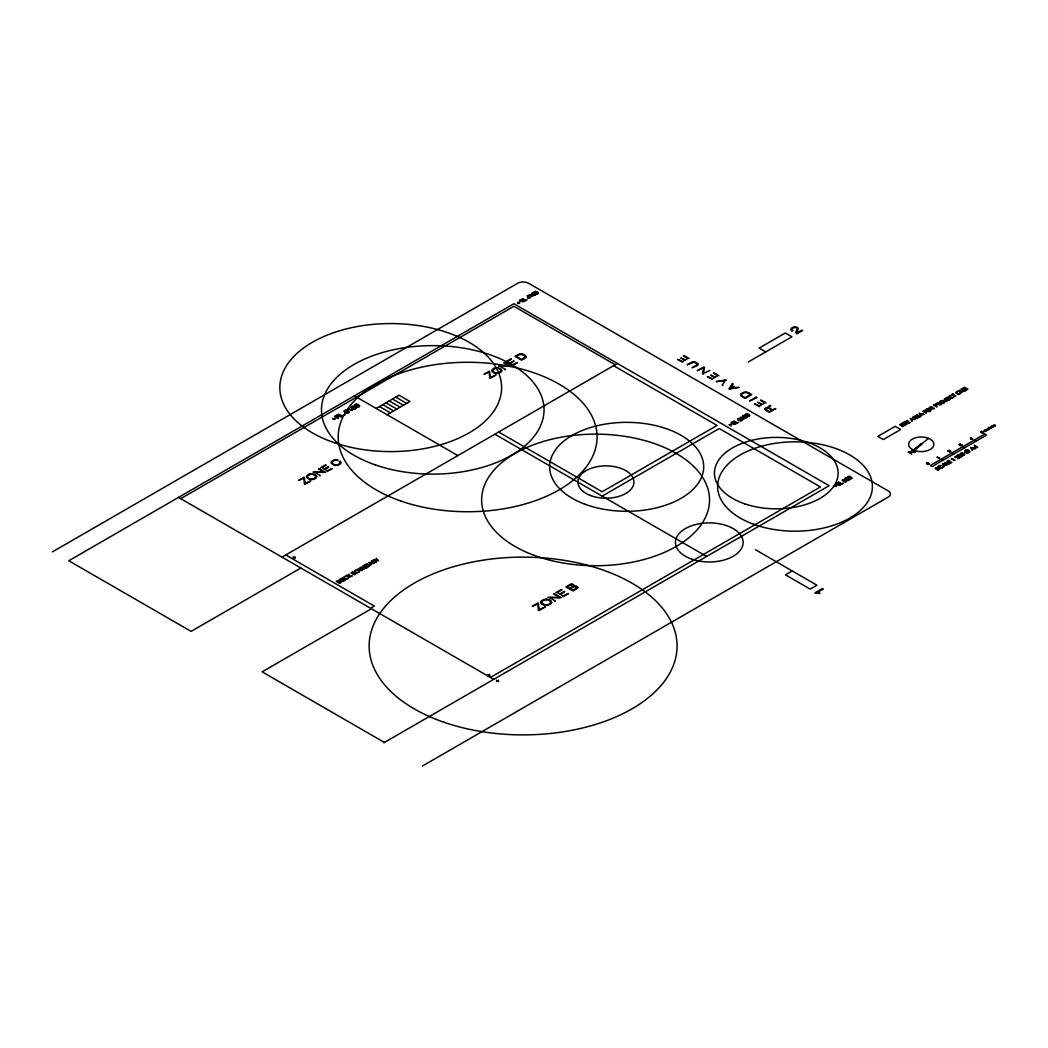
<?xml version="1.0" encoding="UTF-8"?>
<svg xmlns="http://www.w3.org/2000/svg" width="1048" height="1048" viewBox="0 0 1048 1048"><rect width="100%" height="100%" fill="white"/><g stroke="black" fill="none" stroke-linecap="round" stroke-linejoin="round"><path stroke-width="1.5" d="M926.733 463.478L929.039 463.74M842.723 480.194L844.151 479.788M961.553 456.26L961.435 455.906A3.052 1.769 0 0 0 959.745 454.911L958.304 455.068M964.186 454.74L964.068 454.387A3.052 1.769 0 0 0 962.378 453.391L960.924 453.574M534.087 292.051L535.201 291.409M958.92 444.627L960.636 444.116M348.63 408.903L347.792 409.558L349.22 409.113L352.364 410.489L348.604 408.786M938.615 466.688L938.628 466.609A2.738 1.585 0 0 0 938.602 467.198A1.926 1.113 0 0 0 940.567 467.998A2.109 1.218 0 0 0 942.558 466.727L943.056 466.674A3.236 1.873 0 0 1 942.964 467.303A3.72 2.148 0 0 1 942.283 467.866A2.502 1.441 0 0 1 940.384 468.338A2.45 1.415 0 0 1 938.065 466.884A2.528 1.454 0 0 1 939.886 465.548A1.755 1.009 0 0 1 940.986 465.469L940.894 465.731M936.702 405.131L936.519 405.38A3.799 2.201 0 0 1 936.074 405.681L935.877 405.799M929.039 463.91L928.174 464.277A2.253 1.297 0 0 1 926.799 463.465M522.611 300.462L522.625 300.435A2.934 1.69 0 0 1 522.048 300.907C528.585 301.038 520.869 302.793 519.376 300.435L520.28 299.911A3.734 2.148 0 0 1 520.791 299.649M338.687 415.873L337.561 415.257A2.424 1.402 0 0 0 336.591 415.65M842.265 480.102L844.636 479.656M932.484 407.593L932.432 407.672A2.934 1.69 0 0 1 931.855 408.117C938.366 408.222 930.794 409.978 929.222 407.62L929.877 407.24A6.878 3.969 0 0 1 930.349 406.991L930.441 406.952M743.307 416.135L743.307 416.108A1.454 0.838 0 0 0 743.477 416.567M745.927 414.615L745.94 414.602A1.454 0.838 0 0 0 746.097 415.047M847.976 477.102L848.801 476.63A1.664 0.956 0 0 1 849.561 476.709A3.812 2.201 0 0 1 850.321 477.089L850.583 477.22A3.904 2.253 0 0 1 851.238 477.678A2.424 1.402 0 0 1 851.304 477.914M947.405 400.899L946.698 401.332A1.598 0.917 0 0 1 945.964 401.41L945.872 401.201M961.632 445.046L959.942 445.531L960.728 445.714A1.546 0.891 0 0 0 961.907 445.046M985.71 429.903L988.107 430.007L985.854 429.457M993.045 425.396L994.434 425.029M989.692 429.051C986.889 430.807 986.299 427.021 989.312 429.143M993.661 426.759L991.382 426.85L992.443 425.855M995.574 425.619L993.871 426.143L995.115 425.789M797.58 330.225L797.279 330.88A18.052 10.428 0 0 0 796.847 331.993M949.619 451.583L949.75 451.308A2.148 1.244 0 0 0 949.907 450.902M983.312 432.523L981.845 432.994L982.579 433.112A1.441 0.838 0 0 0 983.64 432.431L982.579 431.763A1.533 0.891 0 0 0 981.793 431.999M342.211 579.845L342.264 579.78A1.886 1.087 0 0 1 341.648 580.33C348.211 580.461 340.574 582.19 339.041 579.845L339.932 579.321A3.734 2.148 0 0 1 340.456 579.059A1.454 0.838 0 0 1 341.203 578.968L342.264 579.518M538.318 293.191L538.331 293.165A2.345 1.362 0 0 0 538.148 292.641M844.924 478.504L844.885 478.569A3.354 1.939 0 0 0 847.989 480.298L847.976 480.351M847.518 477.05L847.531 477.023A3.354 1.939 0 0 0 850.609 478.779L850.662 478.818M849.116 479.722L849.129 479.683A1.808 1.048 0 0 0 848.985 479.132M851.736 478.202L851.762 478.163A1.808 1.048 0 0 0 851.618 477.613M937.384 469.727L937.253 469.976A2.227 1.284 0 0 0 938.261 470.028A1.506 0.878 0 0 0 939.336 469.281M531.965 293.492L533.642 293.309A4.244 2.45 0 0 1 535.148 294.213L535.24 294.436M534.598 291.973L536.275 291.789A4.244 2.45 0 0 1 537.768 292.706M535.135 294.816L534.375 295.117A1.598 0.93 0 0 1 533.707 295.051M537.729 293.335L537.008 293.597A1.598 0.93 0 0 1 536.34 293.532M743.386 415.977L744.132 415.663M746.019 414.458L746.765 414.143M845.435 478.464L846.181 478.137M848.579 479.827L847.243 480.023A3.288 1.899 0 0 1 845.54 479.001M851.251 478.255L849.915 478.517A3.288 1.899 0 0 1 848.173 477.495M961.461 456.417L960.767 456.731A1.454 0.838 0 0 1 959.981 456.64A3.131 1.808 0 0 1 959.274 456.312L958.868 456.09A3.131 1.808 0 0 1 958.291 455.684L958.239 455.579M964.095 454.898L963.387 455.212A1.454 0.838 0 0 1 962.601 455.12M576.466 587.98L576.518 587.928A1.546 0.891 0 0 0 576.649 587.64L574.383 586.474L570.282 588.596L572.968 590.142L575.588 588.622A5.07 2.921 0 0 0 576.492 587.994M899.957 424.519L900.73 424.126A3.668 2.122 0 0 1 901.28 424.099L901.555 424.388A1.913 1.1 0 0 0 900.913 424.375L900.795 424.401M935.222 468.102L935.261 468.063A2.135 1.231 0 0 1 935.943 467.605A2.581 1.493 0 0 1 936.886 467.631L936.886 467.893A1.86 1.074 0 0 0 936.205 467.88L936.205 467.893M987.635 428.619L988.985 428.436L987.661 429.038M991.591 426.339L992.954 426.143L991.644 426.759M734.032 422.986L734.006 422.999A3.603 2.083 0 0 1 733.482 423.405C739.901 423.575 732.356 425.265 730.81 422.92L731.452 422.554A6.878 3.969 0 0 1 731.936 422.305L732.067 422.239M915.782 417.314L915.755 417.327A3.603 2.083 0 0 1 915.258 417.707C921.677 417.877 914.131 419.567 912.585 417.235L913.227 416.855A6.878 3.969 0 0 1 913.712 416.606L913.843 416.541M959.326 444.418L960.4 444.247M937.187 457.426L939.466 458.146L937.135 457.02M993.255 426.864L991.893 426.968L993.373 426.117A1.624 0.943 0 0 0 992.482 425.789M921.061 443.907L914.105 449.579L914.839 449.893L921.847 444.195L921.061 443.907L914.472 449.736M914.053 450.077L928.489 438.392M769.258 406.952L770.044 406.388A6.406 3.707 0 0 0 770.765 405.864L770.084 405.393A5.751 3.314 0 0 1 769.193 406.113M308.571 475.242L308.426 475.334A3.655 2.109 0 0 0 307.549 476.657M314.767 478.084L314.898 477.993A4.022 2.319 0 0 0 315.173 475.635A4.022 2.319 0 0 0 311.649 474.403M500.04 372.079L500.184 371.974A4.022 2.319 0 0 0 498.114 368.49A4.022 2.319 0 0 0 492.888 370.664M981.78 432.287L983.26 432.182M769.219 406.126L768.577 406.559A2.934 1.69 0 0 0 767.883 407.24A1.808 1.048 0 0 0 768.38 407.842A2.424 1.402 0 0 0 766.861 407.672A2.515 1.454 0 0 0 764.922 409.244M903.337 426.078L901.935 426.471A2.279 1.31 0 0 0 902.904 426.497L904.005 425.789L902.996 425.056A5.004 2.882 0 0 0 901.883 425.069L901.018 425.108M967.92 452.16L967.173 452.369A1.611 0.93 0 0 1 965.915 451.57L966.675 450.85A1.782 1.022 0 0 1 967.068 450.837L968.418 451.544M523.62 358.259L521.59 359.438L516.297 356.372L519.716 354.565L522.153 354.486M931.62 407.895L930.428 407.305A2.345 1.349 0 0 1 930.991 407.069L931.03 407.056M935.812 405.471L935.851 405.445A2.292 1.323 0 0 0 936.205 405.196M938.628 403.847L938.667 403.821A2.201 1.271 0 0 0 938.942 403.637M52.4 551.89L517.673 283.261A7.703 4.441 0 0 1 528.559 283.261L888.141 490.87A7.69 4.441 0 0 1 890.328 494.014A7.467 4.31 0 0 1 888.141 497.145L422.409 766.036M517.489 303.501L519.651 302.243M180.728 498.665L513.939 306.291L615.202 364.756M338.439 414.117L342.303 415.873L345.08 414.707L342.264 416.318M336.539 415.637L335.203 416.41L336.683 417.261L338.072 416.462M332.897 419.541L335.072 418.296M376.206 408.445L399.078 395.24L409.951 401.528L387.079 414.733M313.024 472.072L324.33 472.36L318.422 468.954L319.064 468.587L325.614 472.36L314.361 472.098L320.216 475.478L319.575 475.858M320.596 467.709L325.614 464.801L326.256 465.181L321.933 467.683L324.186 468.98L328.194 466.674L328.849 467.041L324.828 469.36L327.225 470.735L332.164 468.587L327.133 471.482M498.311 366.066L509.564 366.328L503.708 362.949L504.35 362.569L510.9 366.355L499.647 366.093L505.503 369.472L504.861 369.839M339.408 461.579L340.089 461.186A4.559 2.633 0 0 1 340.954 462.823A4.808 2.777 0 0 1 336.133 465.364M305.047 484.241L310.719 480.966L305.191 483.416L304.169 477.181L298.732 480.325L303.946 478.058L304.405 483.862M490.333 378.223L496.005 374.948L490.464 377.398L489.455 371.175L484.006 374.319L489.18 372.027L489.678 377.856M512.42 365.477L517.45 362.569L512.511 364.73L510.062 363.315L514.083 360.997L509.472 362.975L507.166 361.639L511.49 359.137L510.9 358.796L505.87 361.691L511.49 364.783M523.948 358.822L521.59 360.171L515.04 356.399L517.398 355.036A8.397 4.847 0 0 1 520.607 353.674M281.991 557.13L617.416 363.473M293.021 558.165L295.182 556.92M300.855 568.016L191.103 631.381L68.775 560.759L513.939 303.737L829.112 485.709L383.948 742.718M691.745 362.896L687.095 364.835L691.863 362.136A3.17 1.821 0 0 1 693.684 361.756M696.134 365.425L692.112 367.743L696.907 365.713A3.668 2.122 0 0 0 698.217 364.232M360.839 567.243L365.595 567.387C356.333 562.056 375.354 570.675 361.953 567.518L364.115 569.143M364.992 564.859L364.298 565.252L367.573 567.138L368.634 566.536A2.961 1.716 0 0 0 369.394 565.894A2.279 1.31 0 0 0 369.381 565.252A2.568 1.48 0 0 0 366.093 564.204A7.572 4.362 0 0 0 365.005 564.859M341.347 580.16L339.683 579.845L340.351 579.452A2.292 1.323 0 0 1 340.783 579.243M797.07 332.858L801.772 330.146L802.558 330.605L797.017 333.788A3.589 2.07 0 0 1 796.113 333.081A4.441 2.554 0 0 1 795.812 332.216A4.389 2.541 0 0 1 795.864 331.862L796.794 329.779A7.257 4.192 0 0 0 797.135 328.849A2.03 1.179 0 0 0 797.017 328.312L797.017 328.312A2.79 1.611 0 0 0 794.843 327.382M748.233 362.019L791.908 336.801L785.306 332.989L759.171 348.093L765.76 351.892M602.155 496.136L719.229 428.54L820.401 486.953L490.425 677.466M738.041 419.921L738.408 418.807L739.94 418.99M730.063 425.265L731.177 424.637M547.737 597.36L559.96 597.648L553.593 593.98L554.287 593.574L561.348 597.648L549.165 597.386L555.492 601.028L554.798 601.434M555.951 592.618L561.387 589.474L562.029 589.854L557.326 592.565L559.815 594.006L564.151 591.504L564.807 591.871L560.47 594.373L563.09 595.893L568.448 593.548L562.999 596.692M539.026 610.539L545.248 606.949L539.248 609.609L538.2 602.875L532.24 606.307L537.821 603.831L538.331 610.133M902.8 422.868L904.607 421.833L904.188 422.449L907.136 424.152L903.127 423.065M951.505 394.755L953.3 393.721L952.881 394.336L955.828 396.039L951.82 394.952M959.287 390.262L964.095 390.419C954.492 384.839 973.789 393.825 960.44 390.55L962.562 392.149M935.733 405.511L934.069 405.196L934.672 404.856A1.546 0.891 0 0 1 935.222 404.633M938.536 403.886L936.886 403.572L937.475 403.231A1.441 0.838 0 0 1 938.025 403.008M935.733 405.89L937.017 406.899L933.427 405.196L934.069 404.829A7.546 4.362 0 0 1 934.567 404.567L934.711 404.502M487.661 675.659L489.875 674.375M837.784 484.215L836.121 483.888L836.802 483.508A2.201 1.271 0 0 1 837.221 483.298M496.464 681.488L498.625 680.231M834.051 486.586L836.265 485.303M907.974 452.16L914.563 452.343L911.472 450.129L915.297 452.343L908.76 452.186L911.799 454.374M981.701 432.641L980.509 431.946L981.753 431.239L980.876 431.946L981.426 432.431M949.567 452.317L950.942 451.308M955.553 457.531L956.614 456.26A1.808 1.048 0 0 1 957.597 456.64L957.518 456.692M792.183 570.924L785.45 574.815L810.17 589.081L816.903 585.19L755.569 549.781M844.072 480.482L842.841 480.456M960.728 444.601L961.972 445.046M967.749 451.989L966.348 451.675L967.487 451.164A1.834 1.061 0 0 1 967.907 451.478M493.909 368.451L494.119 368.359A5.633 3.249 0 0 0 491.709 370.625M937.449 402.904L937.357 402.956A6.878 3.969 0 0 0 936.886 403.205L936.231 403.572C937.75 405.93 945.427 404.174 938.916 404.056M338.949 581.85L338.832 581.902A4.991 2.882 0 0 0 338.439 582.099L339.958 582.714A2.489 1.441 0 0 0 340.417 582.347M353.517 573.426L353.595 573.387A4.454 2.568 0 0 0 353.15 573.61L354.669 574.225A1.716 0.983 0 0 0 355.036 573.95M993.871 425.554L995.024 425.161M309.239 474.194L308.636 474.469A7.978 4.611 0 0 0 307.863 474.914L307.693 475.032A4.572 2.633 0 0 0 306.579 476.814A4.244 2.45 0 0 0 307.405 478.032L308.033 478.504A8.594 4.965 0 0 0 308.649 478.844L309.278 479.132A4.244 2.45 0 0 0 311.649 479.591M934.855 404.423L935.877 404.371M520.804 299.663L521.55 299.558A1.349 0.773 0 0 1 522.297 299.793M937.672 402.799L938.405 402.694A1.402 0.812 0 0 1 939.178 402.93M914.013 416.462L915.808 416.908M966.204 450.155L967.042 450.051A1.899 1.1 0 0 1 967.867 450.103A1.86 1.074 0 0 1 968.418 450.339L968.47 450.352A2.057 1.192 0 0 1 969.046 450.876L969.033 450.915A2.306 1.336 0 0 1 969.033 451.452M339.08 581.784L340.286 581.837M845.435 481.595C847.884 480.194 842.238 480.233 844.898 481.661M353.792 573.295L354.971 573.387M361.508 570.295L361.573 570.269A1.31 0.76 0 0 0 361.927 570.164M521.288 299.82L521.131 299.846A1.834 1.061 0 0 0 520.751 300.029L520.031 300.435L521.812 300.684A1.415 0.825 0 0 0 522.101 300.501M845.985 477.914L846.037 477.901A3.603 2.083 0 0 1 848.762 479.172M747.63 416.266A2.175 1.258 0 0 0 748.508 416.344L749.687 415.336L747.591 413.986A1.376 0.799 0 0 0 746.661 413.908A1.598 0.93 0 0 0 745.508 414.576M935.327 404.607L936.702 404.96M361.193 570.335L360.577 570.23M748.469 416.082L747.774 416.004A3.118 1.795 0 0 1 746.163 415.034M745.835 417.602L745.272 417.562A3.118 1.795 0 0 1 743.53 416.554M936.427 468.639L937.2 468.561A5.004 2.882 0 0 1 938.314 468.548L938.419 468.574A2.489 1.441 0 0 1 939.021 468.731M960.767 456.98L961.92 456.312A1.703 0.983 0 0 0 961.815 455.749M532.567 292.929L531.467 293.532A3.105 1.795 0 0 0 534.559 295.274M347.792 411.261L348.853 412.1L345.958 412.807A2.345 1.349 0 0 0 347.32 413.187A2.554 1.467 0 0 0 349.39 411.916A1.559 0.904 0 0 0 348.224 410.947M345.958 410.358L347.019 410.934A3.026 1.742 0 0 1 346.299 411.523L346.6 411.799A4.795 2.764 0 0 1 347.766 411.235M901.346 425.37L901.843 425.344A2.908 1.677 0 0 1 902.904 425.318L903.232 425.423M936.309 468.901L936.65 468.888A7.663 4.428 0 0 1 937.109 468.875A5.201 3 0 0 1 938.052 468.823L938.484 468.901M985.212 430.139L985.238 430.139A1.336 0.773 0 0 1 985.67 430.309L986.862 430.728L985.854 430.125M900.926 425.383L900.035 425.095M746.936 414.156L746.988 414.156A1.795 1.035 0 0 1 747.512 414.235A3.288 1.899 0 0 1 749.137 415.218A2.424 1.402 0 0 1 749.268 415.427M958.868 391.533L958.92 391.533A2.004 1.153 0 0 1 960.413 392.79A2.004 1.153 0 0 1 958.462 393.812A1.782 1.035 0 0 1 957.099 393.445A1.795 1.035 0 0 1 956.536 392.961M767.739 408.157L768.263 408.262A5.45 3.144 0 0 1 769.337 408.772L771.747 410.148L769.258 411.589L766.913 410.226M373.9 559.711L378.551 560.811L376.298 558.335L376.429 559.789L374.267 559.501M338.203 580.749L337.718 580.749A2.044 1.179 0 0 0 337.024 581.011L336.264 581.444L339.539 583.33L340.469 582.793A1.769 1.022 0 0 0 340.98 582.19M354.931 573.007L354.905 572.994A1.467 0.852 0 0 1 355.167 574.304L354.25 574.841L350.975 572.942L351.722 572.522A2.044 1.179 0 0 1 352.285 572.26M985.526 430.007L984.701 430.112A2.004 1.166 0 0 0 984.269 430.401M949.423 450.64L948.768 450.391L949.776 450.588M338.439 581.09L338.046 580.985A1.362 0.786 0 0 0 337.338 581.208L338.242 581.85A2.345 1.349 0 0 0 338.517 581.666M990.308 428.396L988.526 427.374L990.373 428.226M695.702 362.844L694.47 362.385A1.703 0.983 0 0 0 693.828 362.333M353.15 572.601L352.626 572.496A1.716 0.983 0 0 0 352.01 572.745L352.94 573.348A2.214 1.271 0 0 0 353.228 573.177M961.553 444.824L960.964 444.666A2.345 1.349 0 0 0 960.387 444.889L960.165 444.811A1.441 0.838 0 0 0 960.466 444.588M964.645 387.171L963.4 388.258L966.308 388.127L964.736 389.031L966.02 389.777L967.92 389.057L966.02 390.157L962.745 388.258M947.353 397.153L946.108 398.253L948.964 398.135L947.444 399.013L948.728 399.76L950.575 399.078L948.728 400.139L945.453 398.253M990.281 427.217L991.618 427.99L990.609 427.401M984.282 430.728L985.579 431.475L984.609 430.911M792.091 330.841L792.878 330.434A2.934 1.69 0 0 1 791.895 329.269M924.428 410.384L923.458 411.314L926.091 411.34L924.795 412.087L926.419 413.017L922.816 411.314M973.815 440.343L975.662 441.404M917.288 414.51L916.083 415.584L918.939 415.466L917.419 416.357L918.716 417.091L920.563 416.41L918.716 417.471L915.441 415.584M962.889 446.644L964.736 447.719M907.044 420.418L905.8 421.519L906.821 422.095L908.38 421.191L907.136 422.292L908.433 423.038L910.319 422.318L908.433 423.405L905.158 421.519M952.003 452.933L953.85 453.994M951.82 458.526L955.055 460.386L951.178 458.893M948.689 460.334L947.484 461.395L948.505 461.985L950.025 461.107L948.82 462.168L950.064 462.889L951.912 462.194L950.064 463.255L946.842 461.395M941.13 459.207L942.964 460.282M944.955 462.482L947.903 464.199L949.423 463.635L947.864 464.539L944.628 462.679M689.125 358.495L684.095 355.599L683.493 355.94L687.881 358.468L685.484 359.857L680.768 357.892L684.829 360.224L682.575 361.534L677.598 359.346L682.615 362.254M709.824 370.455L703.326 373.468L704.61 367.442L703.784 366.97L697.287 370.717L703.732 367.691L702.488 373.73L703.326 374.202M718.954 375.721L713.924 372.826L713.334 373.167L717.71 375.695L715.312 377.084L710.61 375.119L714.67 377.45L712.404 378.76L707.426 376.573L712.457 379.481M726.474 380.07L716.19 381.629L725.504 380.149L722.177 385.101L722.871 385.494M749.294 393.236L751.691 394.624L745.194 398.384L742.796 396.996A12.55 7.244 0 0 1 741.198 395.947M766.036 402.904L761.005 400.009L760.416 400.349L764.791 402.877L762.394 404.266L757.691 402.288L761.752 404.633L759.486 405.943L754.508 403.755L759.538 406.663M529.528 294.58L532.803 296.466L528.873 294.947M740.949 417.065L744.224 418.964L740.307 417.445M522.559 298.601L525.52 300.304L527.079 299.767L525.52 300.671L522.245 298.785M733.993 421.086L736.94 422.789L738.513 422.265L736.94 423.169L733.665 421.27M838.662 482.054L841.61 483.757L843.182 483.233L841.61 484.137L838.335 482.237M517.489 302.269L519.651 303.527M728.963 424.637L731.124 425.881M834.103 485.329L836.265 486.586M613.591 365.686L717.068 425.436L602.155 491.774L498.678 432.038M494.892 434.213L706.601 556.436M395.803 397.126L406.676 403.414M392.528 399.013L403.401 405.301M389.253 400.912L400.139 407.187M385.978 402.799L396.865 409.087M382.756 404.659L393.629 410.947M379.481 406.559L390.354 412.833M354.394 395.856L457.871 455.592M332.897 418.27L335.072 419.514M347.15 575.156L348.355 575.85L348.905 574.147L348.761 575.876L352.272 575.981L348.905 576.164L350.098 577.238L346.822 575.339M293.06 556.92L295.222 558.165M285.776 554.955L374.306 606.058L370.534 608.246L178.514 497.394M487.661 674.375L489.875 675.659M496.503 680.231L498.678 681.488M493.7 679.353L371.411 608.757L262.118 671.847L384.406 742.456M946.619 400.349L944.209 398.961L946.986 400.192A4.624 2.672 0 0 1 947.353 400.428L947.366 400.454M935.445 468.666L935.471 468.679A1.389 0.799 0 0 0 936.139 468.915M550.357 600.439L550.541 600.556A5.175 2.987 0 0 1 551.733 602.312A5.306 3.065 0 0 1 550.344 604.185L550.161 604.316A8.685 5.017 0 0 1 549.506 604.683L548.825 604.984A4.991 2.882 0 0 1 546.218 605.482A5.306 3.065 0 0 1 542.982 604.696A6.039 3.485 0 0 1 540.598 602.325M842.409 480.56L843.09 480.836A1.362 0.786 0 0 0 843.863 480.757A1.585 0.917 0 0 0 843.627 481.307A1.677 0.969 0 0 0 844.963 481.975A1.572 0.904 0 0 0 846.588 480.94M339.041 581.155L339.08 581.195A1.572 0.904 0 0 0 338.255 580.684M353.792 572.706L353.779 572.693A1.389 0.799 0 0 0 352.298 572.156M767.739 408.209A1.755 1.009 0 0 0 765.813 409.27L765.957 409.519M374.542 560.89L373.586 560.326A1.454 0.838 0 0 0 372.734 560.431A3.734 2.148 0 0 0 372.223 560.693L371.32 561.204C372.852 563.549 380.424 561.846 373.992 561.689A2.083 1.205 0 0 0 374.503 561.23M740.032 419.148L740.071 419.213A3.616 2.083 0 0 1 740.124 419.462L740.216 421.27L742.469 419.973L740.622 420.667L740.543 419.423A3.799 2.188 0 0 0 740.464 419.017M358.77 571.108L358.835 571.592A1.886 1.087 0 0 1 356.923 572.509A1.991 1.153 0 0 1 354.945 571.553A1.991 1.153 0 0 1 356.359 570.282A1.952 1.127 0 0 1 358.953 571.134M734.045 422.632L732.971 422.043A1.454 0.838 0 0 0 732.225 422.148M968.81 450.902L968.797 450.876A1.677 0.969 0 0 0 966.99 450.155A2.568 1.48 0 0 0 965.051 451.151M932.471 407.344L931.449 406.742A1.454 0.838 0 0 0 930.65 406.834M957.584 456.928L957.728 458.841L959.942 457.557L958.134 458.277L958.055 457.085A5.24 3.026 0 0 0 957.924 456.601A1.454 0.838 0 0 0 955.187 456.889M373.049 560.601A2.201 1.271 0 0 0 372.656 560.824L371.961 561.204L373.625 561.518A1.441 0.838 0 0 0 373.913 561.309M360.46 570.505A2.843 1.638 0 0 1 359.726 570.138L357.761 569.038L360.145 570.033A2.83 1.638 0 0 0 360.433 570.191M360.512 570.453A1.467 0.852 0 0 0 362.503 569.378A4.323 2.489 0 0 0 361.861 568.894L359.595 567.964L361.678 569.169A2.738 1.585 0 0 1 361.953 569.339M356.792 569.955A2.528 1.454 0 0 0 354.538 571.75A2.41 1.389 0 0 0 357.211 572.798A2.41 1.389 0 0 0 359.268 571.33A2.41 1.389 0 0 0 356.909 570.033M343.796 577.553A2.528 1.454 0 0 1 345.552 576.217A1.755 1.009 0 0 1 346.639 576.138L346.534 576.374A2.554 1.48 0 0 0 345.617 576.439A2.096 1.205 0 0 0 344.307 577.291L344.281 577.317A2.738 1.585 0 0 0 344.268 577.867M343.731 577.553A2.515 1.454 0 0 0 346.05 578.994A2.476 1.428 0 0 0 347.91 578.522A3.275 1.899 0 0 0 348.643 577.985L348.643 577.933A3.092 1.782 0 0 0 348.774 577.343L348.303 577.369A2.122 1.218 0 0 1 347.137 578.614A2.122 1.218 0 0 1 344.726 578.417M344.792 578.378A2.358 1.362 0 0 1 344.307 577.867M341.635 579.937A1.441 0.838 0 0 1 341.334 580.16M341.045 582.177A1.415 0.812 0 0 0 340.233 581.496L340.063 581.457A1.467 0.852 0 0 0 339.631 581.404L339.513 581.43A2.122 1.231 0 0 0 339.028 581.535M957.924 391.507A2.083 1.205 0 0 0 956.47 392.345A1.952 1.127 0 0 0 956.588 392.948M958.029 391.284A2.397 1.389 0 0 1 960.846 392.686M958.409 391.231A2.646 1.533 0 0 0 956.117 392.293A2.397 1.389 0 0 0 958.422 394.035A2.568 1.48 0 0 0 960.977 392.659M949.252 397.886A2.738 1.585 0 0 1 950.562 395.463A3.105 1.795 0 0 1 951.636 395.371L951.636 395.633A2.03 1.179 0 0 0 950.719 395.699M950.995 398.135A2.541 1.467 0 0 1 949.436 397.677M951.086 398.266A2.502 1.441 0 0 0 952.96 397.781A2.541 1.467 0 0 0 953.654 397.218A2.03 1.166 0 0 0 953.759 396.603L953.339 396.629A2.345 1.349 0 0 1 951.27 398.004A2.135 1.231 0 0 1 949.318 397.087A1.716 0.983 0 0 1 949.357 396.511M949.318 396.511A2.214 1.284 0 0 1 950.733 395.738M940.331 401.659A2.083 1.205 0 0 1 941.785 400.821M941.825 400.886A1.376 0.799 0 0 1 942.781 400.86A2.004 1.153 0 0 1 944.209 401.685M944.274 401.672A1.952 1.127 0 0 1 942.218 403.008M940.515 402.262A1.952 1.127 0 0 1 940.423 401.672M942.322 403.1A1.782 1.035 0 0 1 940.96 402.76A1.795 1.035 0 0 1 940.397 402.275M939.925 402.327A3.183 1.847 0 0 1 939.925 401.698L939.925 401.607A2.777 1.598 0 0 1 942.322 400.546A2.45 1.415 0 0 1 944.772 401.947A2.581 1.493 0 0 1 942.335 403.428A2.581 1.493 0 0 1 940.03 402.314M939.519 402.838A1.847 1.074 0 0 1 938.995 404.109M928.816 408.93A1.376 0.799 0 0 0 927.847 408.956A1.886 1.087 0 0 0 926.458 410.292A2.017 1.166 0 0 0 928.345 411.222A2.017 1.166 0 0 0 930.297 410.305L930.297 410.279A2.306 1.336 0 0 0 930.297 409.742A2.017 1.166 0 0 0 928.882 408.864M914.38 416.659A1.716 0.983 0 0 0 913.79 416.921L915.009 417.484A2.292 1.323 0 0 0 915.363 417.235M965.077 451.151A2.214 1.284 0 0 0 967.789 452.697A2.489 1.441 0 0 0 968.771 452.291L968.837 452.264A2.594 1.506 0 0 0 969.452 451.361L969.623 451.23A2.987 1.729 0 0 1 969.61 451.845M966.177 450.116A2.384 1.376 0 0 0 964.867 451.112A3.039 1.755 0 0 0 964.854 451.806A2.856 1.651 0 0 0 966.636 452.88A3.039 1.755 0 0 0 967.867 452.815A2.581 1.493 0 0 0 969.662 451.858M960.911 454.164A3.131 1.808 0 0 0 961.514 454.557L961.894 454.806A3.131 1.808 0 0 0 962.588 455.133M964.435 454.229A1.703 0.983 0 0 1 964.553 454.793L963.544 455.435A3.105 1.795 0 0 1 960.322 453.705A1.323 0.76 0 0 1 962.444 453.142A4.244 2.45 0 0 1 964.37 454.243M960.767 456.915A3.157 1.821 0 0 1 957.662 455.225M961.736 455.762A4.244 2.45 0 0 0 959.824 454.662A1.376 0.799 0 0 0 957.728 455.225M955.58 457.518A2.148 1.231 0 0 1 955.055 456.902M938.432 466.478A2.109 1.218 0 0 1 939.768 465.666M939.846 465.849A1.926 1.113 0 0 1 940.829 465.81M938.628 469.661A1.31 0.76 0 0 1 937.41 469.701M994.146 425.671A3.354 1.939 0 0 1 993.609 425.829M851.88 478.268A2.253 1.297 0 0 1 850.714 478.91M851.395 477.652A3.603 2.083 0 0 0 848.71 476.277L848.618 476.395A2.253 1.297 0 0 0 847.4 476.984M846.221 478.071A2.817 1.624 0 0 1 847.675 478.609L847.963 478.74A3.904 2.253 0 0 1 848.618 479.198A2.424 1.402 0 0 1 848.684 479.421M849.247 479.748A2.253 1.297 0 0 1 848.16 480.429M844.767 478.464A2.253 1.297 0 0 1 845.933 477.836M844.701 480.259A1.376 0.799 0 0 1 846.705 480.94M838.701 483.94A3.865 2.227 0 0 1 838.164 484.373C844.583 484.543 837.025 486.233 835.479 483.888L836.383 483.377A3.734 2.148 0 0 1 836.894 483.115A1.454 0.838 0 0 1 837.653 483.023M837.666 482.958A1.349 0.773 0 0 1 838.688 483.573M749.53 415.689A1.703 0.983 0 0 1 748.613 416.213M747.696 416.161A3.707 2.135 0 0 1 745.39 414.576M744.355 415.689A1.795 1.035 0 0 1 744.879 415.755A3.904 2.253 0 0 1 745.665 416.135L745.914 416.266A3.904 2.253 0 0 1 746.569 416.711A2.424 1.402 0 0 1 746.635 416.947M746.896 417.209A1.703 0.983 0 0 1 745.98 417.733M742.757 416.095A3.707 2.135 0 0 0 745.062 417.68A2.175 1.258 0 0 0 745.875 417.864L747.054 416.816L744.958 415.493A1.376 0.799 0 0 0 744.041 415.427A1.598 0.93 0 0 0 742.875 416.095M737.713 419.279A1.493 0.865 0 0 1 740.609 418.977M738.002 419.934A2.004 1.153 0 0 1 737.596 419.279M732.604 422.357A1.716 0.983 0 0 0 732.015 422.619L733.233 423.182A2.292 1.323 0 0 0 733.587 422.934M693.684 361.822A4.755 2.751 0 0 1 697.889 364.232M691.798 362.922A2.934 1.69 0 0 1 693.815 362.281M695.689 362.844A6.065 3.498 0 0 1 696.776 363.538L696.959 363.774A1.782 1.035 0 0 1 697.103 364.219M697.195 364.232A2.934 1.69 0 0 1 696.082 365.385M749.281 393.249A12.55 7.244 0 0 0 747.473 392.319A4.402 2.541 0 0 0 746.071 392.018A3.065 1.769 0 0 0 744.172 392.201A5.947 3.432 0 0 0 741.067 394.061M741.001 394.048A2.83 1.638 0 0 0 740.661 395.083A4.218 2.437 0 0 0 741.224 395.934M766.926 410.213A5.541 3.196 0 0 1 765.931 409.532M768.983 406.873A1.742 1.009 0 0 0 769.625 408.157L772.35 409.807L775.808 408.55L769.311 412.309L766.18 410.489A4.729 2.738 0 0 1 764.765 409.257M536.393 293.453A3.943 2.279 0 0 1 534.441 292.313M537.179 293.767A3.105 1.795 0 0 1 534.205 292.051M538.345 293.204A1.899 1.1 0 0 1 537.257 293.938M535.201 291.383A3.052 1.769 0 0 1 537.952 292.667M533.773 294.973A3.943 2.279 0 0 1 531.821 293.833M535.711 294.685A1.441 0.838 0 0 1 534.559 295.366M535.515 294.147A1.808 1.048 0 0 1 535.672 294.671M532.607 292.785A3.458 1.991 0 0 1 535.305 294.187M522.454 299.741A1.729 0.996 0 0 1 522.729 300.082M817.034 592.801A2.266 1.31 0 0 0 815.606 593.273L814.912 592.893L822.523 588.491L823.309 588.95L817.768 592.146L819.981 593.417L818.606 593.365A3 1.729 0 0 0 817.047 592.801M571.317 584.758A3.72 2.148 0 0 0 569.824 585.4L567.243 586.841L569.64 588.229L572.129 586.788A3.943 2.279 0 0 0 573.269 585.871M571.356 584.836A1.703 0.983 0 0 1 573.112 585.858M577.71 587.614A1.769 1.022 0 0 1 577.658 587.863L577.147 588.452A7.847 4.533 0 0 1 576.321 589.002L572.915 590.967L565.868 586.893L569.326 584.902A3.917 2.253 0 0 1 571.409 584.142M577.802 587.614A2.777 1.598 0 0 0 576.714 586.343A2.424 1.402 0 0 0 575.365 585.924A2.319 1.336 0 0 0 573.754 586.186A2.463 1.428 0 0 0 573.636 584.705A2.463 1.428 0 0 0 571.356 584.064M550.514 602.338A4.297 2.489 0 0 1 546.257 604.788M546.257 604.906A4.153 2.397 0 0 1 543.637 604.211L543.44 604.133A7.519 4.336 0 0 1 542.772 603.727M542.654 603.766A4.336 2.502 0 0 1 542.353 601.185A4.336 2.502 0 0 1 546.178 599.836M546.178 599.718A4.323 2.489 0 0 1 549.047 600.491A4.677 2.699 0 0 1 550.763 602.325M546.231 599.063A6.039 3.485 0 0 1 550.279 600.465M546.218 599.129A5.175 2.987 0 0 0 543.192 599.823L542.746 600.032A8.685 5.017 0 0 0 542.104 600.412L541.75 600.674A5.083 2.934 0 0 0 540.702 602.312M522.048 354.669A4.375 2.528 0 0 1 525.218 356.949A2.502 1.454 0 0 1 524.537 357.617A6.655 3.838 0 0 1 523.699 358.193M526.293 357.001A7.821 4.52 0 0 1 523.843 358.744M526.031 356.936A3.786 2.188 0 0 0 525.782 355.835A7.952 4.585 0 0 0 522.559 353.975A4.244 2.45 0 0 0 520.712 353.818M499.948 372.04A4.284 2.476 0 0 1 496.988 373.101M496.975 372.905A4.179 2.41 0 0 1 492.953 370.638M496.909 367.822A5.345 3.092 0 0 1 501.887 370.638A5.292 3.052 0 0 1 496.922 373.52A5.227 3.013 0 0 1 492.01 370.638M494.132 368.359A4.808 2.777 0 0 1 496.922 367.691M332.386 462.509A3.734 2.148 0 0 1 337.495 460.386L338.072 460.124A3.537 2.044 0 0 0 335.386 459.679A5.227 3.013 0 0 0 332.439 460.819L331.875 461.133A4.061 2.345 0 0 0 331.129 462.509A3.969 2.292 0 0 0 331.744 463.779L332.347 464.251A5.62 3.249 0 0 0 336.107 465.522M339.369 461.592A3.419 1.965 0 0 1 340.024 462.915M339.84 462.902A3.786 2.188 0 0 1 336.172 464.867A4.31 2.489 0 0 1 333.264 464.002A4.231 2.45 0 0 1 332.033 462.522M314.832 478.124A4.231 2.437 0 0 1 310.234 478.857A4.231 2.437 0 0 1 307.378 476.657M308.636 475.268A4.362 2.528 0 0 1 311.623 474.233M309.134 474.076A4.716 2.725 0 0 1 315.081 474.665A7.454 4.31 0 0 1 315.487 474.901L315.658 475.019A4.624 2.672 0 0 1 316.758 476.657A5.292 3.052 0 0 1 311.636 479.526M354.604 405.419A3.851 2.227 0 0 0 357.394 407.083A1.755 1.009 0 0 0 358.73 406.925L358.809 406.873A2.057 1.179 0 0 0 359.661 405.864M356.621 404.253A3.851 2.227 0 0 1 359.503 405.864M356.648 404.187A1.991 1.153 0 0 0 355.062 404.489A2.096 1.205 0 0 0 354.447 405.432M355.573 407.869A4.009 2.306 0 0 0 353.215 406.506L351.617 407.41L354.028 408.786A1.454 0.838 0 0 0 355.613 407.855M351.198 407.384A3.851 2.227 0 0 0 353.988 409.061A1.821 1.048 0 0 0 356.045 407.869M356.084 407.855A3.694 2.135 0 0 0 353.202 406.244A1.952 1.127 0 0 0 351.028 407.41M348.211 410.947A1.48 0.865 0 0 0 347.307 411.144L347.478 410.737A1.415 0.812 0 0 0 345.997 410.017A2.122 1.231 0 0 0 344.268 411.196M344.779 411.943A2.594 1.506 0 0 1 344.071 411.196M344.936 411.812A1.913 1.1 0 0 1 345.827 410.187M338.74 415.912A2.161 1.244 0 0 1 338.032 416.436M339.735 415.991A1.86 1.074 0 0 1 340.299 416.187L340.823 416.436A5.279 3.052 0 0 0 341.53 416.724L341.15 416.96A2.646 1.52 0 0 1 340.469 416.672L339.356 416.292A1.533 0.878 0 0 0 338.766 416.501L337.05 417.471L338.294 418.611L334.469 416.41L336.264 415.362A2.725 1.572 0 0 1 337.325 414.942L337.561 414.942A1.402 0.812 0 0 1 339.146 415.637L339.015 416.056A1.742 1.009 0 0 1 339.578 415.925M797.004 332.871A2.358 1.362 0 0 1 796.925 332.006M797.515 330.212A10.388 6 0 0 0 798.183 328.483A2.921 1.69 0 0 0 797.305 327.461A3.157 1.821 0 0 0 794.856 326.845M791.895 330.932A4.218 2.437 0 0 1 791.305 328.43A4.218 2.437 0 0 1 794.869 326.976M792.091 329.269A3.314 1.913 0 0 1 794.816 327.539M355.01 405.235L357.434 406.821A1.454 0.838 0 0 0 359.032 405.89L356.818 404.528L355.01 405.235M926.458 463.373C930.323 466.57 928.869 460.793 926.458 463.334M947.811 451.007L948.754 450.561L947.824 450.954M925.947 409.716L925.934 409.755A3.183 1.847 0 0 0 925.96 410.397A2.554 1.48 0 0 0 929.904 411.261A2.554 1.48 0 0 0 929.93 408.838A2.554 1.48 0 0 0 925.974 409.676L925.947 409.663M732.421 383.502L728.91 388.978L739.154 387.38L735.604 387.629L732.002 385.546L733.115 383.896L732.421 383.502M731.687 386.109L729.788 388.9L734.674 387.839L731.687 386.109M527.314 295.746L528.009 298.326L530.681 297.697L527.314 295.746M529.292 297.265L528.323 297.829L527.917 296.466L529.292 297.265M342.12 578.064L345.395 579.95L342.12 578.064M369.145 562.462L370.809 565.278L370.573 564.138L371.961 563.339L373.94 563.47L369.145 562.462M365.267 565.069L367.953 566.562A5.96 3.445 0 0 0 368.831 565.946A1.808 1.048 0 0 0 368.975 565.383A2.044 1.179 0 0 0 367.403 564.453A1.349 0.786 0 0 0 366.276 564.584L366.184 564.61A5.463 3.144 0 0 0 365.438 564.977L365.346 565.016M371.503 563.235L370.389 563.863L369.787 562.881L371.503 563.235M750.407 394.572L745.049 397.664L743.49 396.76A14.882 8.594 0 0 1 742.102 395.856A5.554 3.21 0 0 1 741.578 395.188A3.838 2.214 0 0 1 741.774 394.284A6.694 3.865 0 0 1 744.578 392.712A3.838 2.214 0 0 1 746.111 392.581A5.554 3.21 0 0 1 747.185 392.856L747.407 392.935A13.061 7.546 0 0 1 748.691 393.589L750.407 394.572M756.171 397.205L749.661 400.965L756.866 397.611L756.171 397.205M895.202 426.366L877.818 436.4L883.294 439.571L900.69 429.523L895.202 426.366M902.249 423.196L905.524 425.082L902.249 423.196M910.411 418.48L912.074 421.309L911.891 420.183L913.266 419.383L915.205 419.488L910.411 418.48M919.319 413.344L920.969 416.161L920.786 415.047L924.113 414.353L919.319 413.344M912.808 419.279L911.708 419.921L911.066 418.912L912.808 419.279M921.716 414.143L920.603 414.785L919.961 413.764L921.716 414.143M970.54 437.697L970.631 439.243L972.714 438.955L970.54 437.697M971.784 438.64L970.867 439.164L970.631 437.972L971.784 438.64M984.701 434.055L930.244 465.495L932.091 466.556L986.548 435.116L984.701 434.055M942.466 463.923L944.078 466.727L943.894 465.6L947.209 464.906L942.466 463.923M970.775 447.575L972.348 450.404L972.164 449.278L975.531 448.57L970.775 447.575M974.417 445.374L975.112 447.954L977.732 447.286L974.417 445.374M944.864 464.67L943.711 465.338L943.148 464.329L944.864 464.67M973.12 448.348L972.02 448.989L971.417 448.007L973.12 448.348M976.356 446.854L975.387 447.417L974.968 446.068L976.356 446.854M590.325 495.455A27.995 16.165 0 0 0 633.883 483.141A27.995 16.165 0 0 0 593.64 467.513A27.995 16.165 0 0 0 590.325 495.455M753.695 524.275A77.382 44.671 0 0 0 872.342 488.289A77.382 44.671 0 0 0 759.04 446.946A77.382 44.671 0 0 0 753.695 524.275M744.643 503.8A61.845 35.711 0 0 0 838.125 473.604A61.845 35.711 0 0 0 746.084 441.955A61.845 35.711 0 0 0 744.643 503.8M334.364 442.714A110.892 64.02 0 0 0 501.612 388.192A110.892 64.02 0 0 0 336.198 331.836A110.892 64.02 0 0 0 334.364 442.714M375.354 464.906A111.285 64.242 0 0 0 544.017 411.039A111.285 64.242 0 0 0 378.891 353.648A111.285 64.242 0 0 0 375.354 464.906M584.43 504.009A77.028 44.475 0 0 0 703.575 469.347A77.028 44.475 0 0 0 592.015 427.099A77.028 44.475 0 0 0 584.43 504.009M691.628 559.095A33.837 19.532 0 0 0 743.124 542.943A33.837 19.532 0 0 0 693.147 525.258A33.837 19.532 0 0 0 691.628 559.095M914.498 450.47A12.628 7.297 0 0 0 933.86 444.588A12.628 7.297 0 0 0 915.363 437.854A12.628 7.297 0 0 0 914.498 450.47M401.253 501.167A129.441 74.736 0 0 0 597.059 438.116A129.441 74.736 0 0 0 404.58 371.739A129.441 74.736 0 0 0 401.253 501.167M533.995 555.283A113.944 65.788 0 0 0 709.417 503.053A113.944 65.788 0 0 0 543.375 441.457A113.944 65.788 0 0 0 533.995 555.283M443.854 722.216A153.977 88.897 0 0 0 677.047 647.52A153.977 88.897 0 0 0 448.387 568.278A153.977 88.897 0 0 0 443.854 722.216"/></g></svg>
